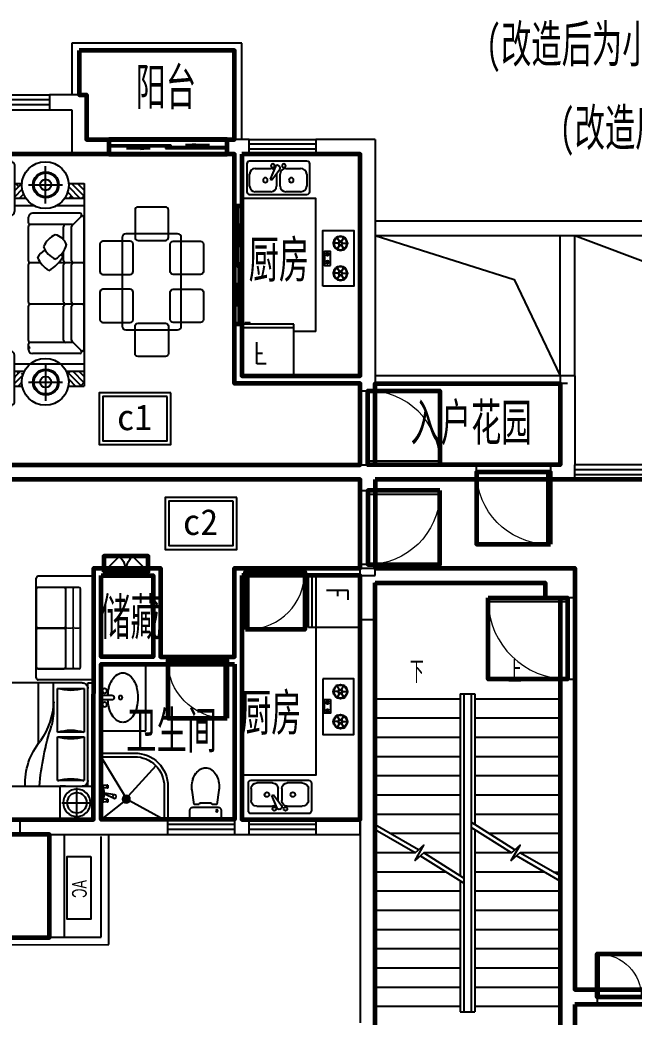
# Model space of a CAD drawing. Extents: x -458587 to -429487, y -640713 to -613098.
# Drawn here: x -452287 to -443987, y -626584 to -613098 of the extents above; entities that cross this region are included whole.
import ezdxf

# ---------------------------------------------------------------- set-up
doc = ezdxf.new("R2010")
doc.units = 0
doc.header["$LTSCALE"] = 1000
doc.header["$MEASUREMENT"] = 0
doc.layers.get('0').update_dxf_attribs({"linetype": 'CONTINUOUS'})
for name, color, linetype in [('COLU', 5, 'CONTINUOUS'), ('DIM_ELEV', 3, 'CONTINUOUS'), ('Elec(电器)', 5, 'CONTINUOUS'), ('FURNITURE', 55, 'CONTINUOUS'), ('LINE', 21, 'CONTINUOUS'), ('LVTRY', 8, 'CONTINUOUS'), ('Lvtry(厨卫)', 151, 'CONTINUOUS'), ('R_NAME', 255, 'CONTINUOUS'), ('Stair(楼梯)', 3, 'CONTINUOUS'), ('Text(文字)', 7, 'CONTINUOUS'), ('WALL', 2, 'CONTINUOUS'), ('WINDOW', 3, 'CONTINUOUS'), ('户型编号', 7, 'CONTINUOUS'), ('阳台栏杆SHUTTER', 165, 'CONTINUOUS')]:
    doc.layers.add(name, color=color, linetype=linetype)
for name, color, linetype, lineweight in [('GT_储藏间', 50, 'CONTINUOUS', 60), ('GT_卧室', 1, 'CONTINUOUS', 60), ('GT_卫生间', 5, 'CONTINUOUS', 60), ('GT_厨房', 4, 'CONTINUOUS', 60), ('GT_客厅', 2, 'CONTINUOUS', 60), ('GT_楼梯', 130, 'CONTINUOUS', 60), ('GT_花园', 74, 'CONTINUOUS', 60), ('GT_过道', 30, 'CONTINUOUS', 60), ('GT_门', 245, 'CONTINUOUS', 60), ('GT_阳台', 6, 'CONTINUOUS', 60)]:
    doc.layers.add(name, color=color, linetype=linetype, lineweight=lineweight)
doc.layers.get('DIM_ELEV').off()
doc.styles.add('_ZBHZ', font='zbtxt.shx', dxfattribs={"width": 0.8, "bigfont": 'ZBHZ.shx'})
doc.styles.add('HZ', font='', dxfattribs={"width": 0.8})
doc.styles.add('hzht', font='simhei.ttf', dxfattribs={"width": 0.8})
doc.styles.get("Standard").update_dxf_attribs({"font": 'GBENOR', "bigfont": 'GBCBIG'})
doc.styles.get('HZ').set_extended_font_data('FangSong_GB2312')

# ---------------------------------------------------------------- blocks, each defined once
blk = doc.blocks.new('$DorLib2D$00000001')
for p, q in [((0.45, 0.975), (0.5, 0.975)), ((0.45, 0), (0.45, 0.975)), ((0.5, 0), (0.5, 0.975)), ((0.5, 0), (0.45, 0))]:
    blk.add_line(p, q)
at = {"lineweight": 13}
blk.add_arc((0.475, 0), 0.975, 91.4693, 180, dxfattribs=at)
blk = doc.blocks.new('$DorLib2D$00000002')
for p, q in [((-0.5, 0), (-0.5, 0.4875)), ((-0.475, 0.4875), (-0.5, 0.4875)), ((-0.475, 0), (-0.475, 0.4875)), ((0.475, 0), (0.475, 0.4875)), ((0.475, 0.4875), (0.5, 0.4875)), ((0.5, 0), (0.5, 0.4875)), ((-0.5, 0), (-0.475, 0)), ((0.5, 0), (0.475, 0))]:
    blk.add_line(p, q)
at = {"lineweight": 13}
for centre, start, end in [((-0.4875, 0), 0, 88.53072), ((0.4875, 0), 91.46928, 180)]:
    blk.add_arc(centre, 0.4875, start, end, dxfattribs=at)
blk = doc.blocks.new('*U38')
for p, q in [((172, -204), (172, -124)), ((578, -204), (578, -124)), ((148, -218), (78, -178)), ((148, -246), (78, -286)), ((172, -260), (172, -340)), ((197, -218), (266, -178)), ((197, -246), (266, -286)), ((553, -218), (484, -178)), ((553, -246), (484, -286)), ((578, -260), (578, -340)), ((602, -218), (672, -178)), ((602, -246), (672, -286))]:
    blk.add_line(p, q)
for points in [[(0, -470), (750, -470), (750, -50), (0, -50)], [(279, -365), (465, -365), (465, -447), (279, -447)]]:
    blk.add_lwpolyline(points, close=True)
for centre, radius in [((172, -232), 95.8), ((172, -232), 88.3), ((172, -232), 28.3), ((172, -232), 20.8), ((578, -232), 95.8), ((578, -232), 88.3), ((578, -232), 28.3), ((578, -232), 20.8), ((321, -408), 18.8), ((321, -408), 13.8), ((429, -408), 18.8), ((429, -408), 13.8)]:
    blk.add_circle(centre, radius)
blk = doc.blocks.new('*U39')
for p, q in [((-300, 0), (-300, -700)), ((400, 0), (-300, 0)), ((400, 0), (400, -700)), ((30, -162), (-98, -162)), ((-98, -162), (-98, -457)), ((-21, -303), (-98, -303)), ((400, -650), (-300, -650)), ((400, -700), (-300, -700)), ((-258, -700), (-258, -720)), ((-187, -720), (-258, -720)), ((-187, -700), (-187, -720))]:
    blk.add_line(p, q)
blk = doc.blocks.new('*U40')
for p, q in [((172, -204), (172, -124)), ((578, -204), (578, -124)), ((148, -218), (78, -178)), ((148, -246), (78, -286)), ((172, -260), (172, -340)), ((197, -218), (266, -178)), ((197, -246), (266, -286)), ((553, -218), (484, -178)), ((553, -246), (484, -286)), ((578, -260), (578, -340)), ((602, -218), (672, -178)), ((602, -246), (672, -286))]:
    blk.add_line(p, q)
for points in [[(0, -470), (750, -470), (750, -50), (0, -50)], [(279, -365), (465, -365), (465, -447), (279, -447)]]:
    blk.add_lwpolyline(points, close=True)
for centre, radius in [((172, -232), 95.8), ((172, -232), 88.3), ((172, -232), 28.3), ((172, -232), 20.8), ((578, -232), 95.8), ((578, -232), 88.3), ((578, -232), 28.3), ((578, -232), 20.8), ((321, -408), 18.8), ((321, -408), 13.8), ((429, -408), 18.8), ((429, -408), 13.8)]:
    blk.add_circle(centre, radius)
blk = doc.blocks.new('空调室外机2')
at = {"ltscale": 0.5}
blk.add_lwpolyline([(0, 0), (850, 0), (850, 320), (0, 320)], close=True, dxfattribs=at)
at = {"ltscale": 0.5, "style": '_ZBHZ', "width": 0.65}
blk.add_text('AC', height=200, dxfattribs=at).set_placement((319, 55))
blk = doc.blocks.new('A$C6F7D5545')
at = {"layer": 'Lvtry(厨卫)', "linetype": 'ByBlock'}
for p, q in [((-323, -316), (-850, 0)), ((-475, 0), (-225, 0)), ((-475, 0), (-475, -20)), ((-415, 0), (-415, -25)), ((-357, 0), (-357, -42)), ((-242, -302), (0, 0)), ((-475, -20), (-415, -20)), ((-465, -80), (-460, -25)), ((-465, -70), (-425, -70)), ((-465, -80), (-425, -80)), ((-465, -90), (-465, -80)), ((-465, -90), (-425, -90)), ((-460, -25), (-430, -25)), ((-425, -80), (-430, -25)), ((-425, -90), (-425, -80)), ((-335, -185), (-357, -44)), ((-342, 0), (-342, -42)), ((-287, -173), (-342, -42)), ((-285, 0), (-285, -25)), ((-285, -20), (-225, -20)), ((-275, -80), (-270, -25)), ((-275, -70), (-235, -70)), ((-275, -90), (-275, -80)), ((-275, -80), (-235, -80)), ((-275, -90), (-235, -90)), ((-240, -25), (-270, -25)), ((-235, -80), (-240, -25)), ((-235, -90), (-235, -80)), ((-225, 0), (-225, -20)), ((-729, -737), (-319, -365)), ((-270, -288), (-327, -344)), ((-250, -295), (-319, -365)), ((-236, -310), (-305, -379)), ((-228, -330), (-284, -387)), ((-257, -383), (0, -850))]:
    blk.add_line(p, q, dxfattribs=at)
blk.add_lwpolyline([(0, 0), (-900, 0), (-900, -450, 0.414214), (-450, -900), (0, -900)], format="xyb", close=True, dxfattribs=at)
blk.add_lwpolyline([(-850, 0), (-850, -450, 0.414214), (-450, -850), (0, -850)], format="xyb", dxfattribs=at)
for centre, radius in [((-350, -42), 7.5), ((-311, -178), 25)]:
    blk.add_circle(centre, radius, dxfattribs=at)
blk.add_arc((-350, 108), 148, 243.9845, 295.963, dxfattribs=at)
blk.add_ellipse((-277, -337), major_axis=(35.4, 35.4), ratio=1, start_param=1.570796326794896, end_param=7.853981633974482, dxfattribs=at)
blk = doc.blocks.new('A$C183C2413')
for p, q in [((119, 26), (26, 26)), ((26, -26), (119, -26))]:
    blk.add_line(p, q)
for centre, major_axis, start_param, end_param in [((299, 91), (0, 207), 0.599587, 1.025986), ((242, 174), (0, 106), -0.000011, 0.599522), ((242, 174), (0, 106), -0.599508, 0.000026), ((185, 91), (0, 207), -1.025957, -0.599558), ((390, 36), (0, 313), 1.026003, 1.324911), ((95, 36), (0, 313), -1.324835, -1.025927), ((26, 0), (18, 18), 0.785398, 3.926991), ((37, 77), (0, 25.5), -7.45905022153e-05, 6.283110716677368), ((534, 0), (0, 461), 1.324886, 1.51553), ((119, 0), (18, 18), 3.926991, 7.068583), ((217, 0), (0, 21.2), -0.00011, 6.283075), ((-49, 0), (0, 461), -1.570792, -1.324836), ((37, -77), (0, 25.5), -7.45905022153e-05, 6.283110716677368), ((534, 0), (0, 461), 1.62611, 1.816754), ((390, -36), (0, 313), 1.816764, 2.115672), ((95, -36), (0, 313), 4.167518, 4.466426), ((-49, 0), (0, 461), 4.466408, 4.712364), ((299, -91), (0, 207), 2.115673, 2.542072), ((185, -91), (0, 207), 3.741184, 4.167583), ((242, -174), (0, 106), 2.542079, 3.141612), ((242, -174), (0, 106), 3.141588, 3.741121)]:
    blk.add_ellipse(centre, major_axis=major_axis, ratio=1, start_param=start_param, end_param=end_param)
blk = doc.blocks.new('A$C1A535976')
at = {"layer": 'Lvtry(厨卫)', "linetype": 'ByBlock'}
blk.add_lwpolyline([(0, 900), (0, 0), (600, 0), (600, 900)], close=True, dxfattribs=at)
at = {"layer": 'Lvtry(厨卫)', "linetype": 'ByBlock', "xscale": -1.199999999720603, "yscale": 1.199999999720603, "zscale": 1.199999999999999}
blk.add_blockref('A$C183C2413', (600, 450), dxfattribs=at)
blk = doc.blocks.new('座厕')
for p, q in [((128, 210), (0, 210)), ((0, 210), (0, -210)), ((168, -170), (168, 170)), ((400, 181), (202, 152)), ((202, 152), (202, 90)), ((202, 90), (220, 82)), ((220, 82), (220, -80)), ((220, -80), (202, -85)), ((202, -85), (202, -152)), ((0, -210), (128, -210)), ((202, -152), (398, -181))]:
    blk.add_line(p, q)
blk.add_circle((118, 154), 14.5)
for centre, radius, start, end in [((128, 170), 40, 360, 90), ((446, -168), 352, 90.2924, 97.7689), ((446, -168), 352, 73.6387, 90.2924), ((470, -85), 266, 54.4566, 73.6387), ((508, -33), 201, 30.1295, 54.4566), ((565, 1), 135, 0.2924, 30.1295), ((565, 1), 135, 330.4554, 0.2924), ((469, 85), 266, 286.9462, 306.1283), ((507, 33), 201, 306.1283, 330.4554), ((128, -170), 40, 270, 360), ((444, 168), 352, 262.5124, 270.2924), ((444, 168), 352, 270.2924, 286.9462)]:
    blk.add_arc(centre, radius, start, end)
blk = doc.blocks.new('65478678-')
at = {"layer": 'FURNITURE'}
for p, q in [((0, -90), (90, 0)), ((0, -6), (6, 0)), ((0, -209), (0, 0)), ((0, 0), (2740, 0)), ((166, 0), (198, -32)), ((198, -262), (198, 0)), ((297, -367), (297, 0)), ((1048, 0), (465, 0)), ((1608, 0), (1098, 0)), ((2241, 0), (1659, 0)), ((2442, -943), (2442, 0)), ((2541, -71), (2612, 0)), ((2541, -242), (2541, 0)), ((2688, 0), (2740, -51)), ((2740, -214), (2740, 0)), ((0, -174), (170, -4)), ((48, -210), (198, -60)), ((404, -61), (404, -701)), ((404, -61), (404, -65)), ((447, -43), (567, -162)), ((1073, -25), (1073, -344)), ((1634, -25), (1634, -730)), ((2259, -43), (2157, -145)), ((2302, -61), (2302, -701)), ((2541, -155), (2692, -4)), ((2541, -239), (2734, -46)), ((2649, -210), (2740, -120)), ((119, -223), (198, -144)), ((128, -214), (148, -234)), ((170, -172), (198, -201)), ((556, -162), (556, -730)), ((1048, -170), (584, -170)), ((1073, -195), (1073, -262)), ((1608, -170), (1098, -170)), ((1634, -182), (1634, -257)), ((2122, -170), (1659, -170)), ((2150, -162), (2150, -730)), ((2541, -185), (2582, -225)), ((2579, -214), (2558, -234)), ((2732, -212), (2740, -204)), ((19, -752), (19, -292)), ((556, -306), (556, -755)), ((763, -278), (581, -278)), ((1048, -278), (917, -278)), ((1608, -278), (1098, -278)), ((2125, -278), (1659, -278)), ((2687, -752), (2687, -292)), ((272, -522), (-234, -522)), ((2435, -522), (2940, -522)), ((1073, -591), (1073, -730)), ((198, -951), (198, -790)), ((297, -951), (297, -684)), ((531, -755), (458, -755)), ((1048, -755), (581, -755)), ((1608, -755), (1098, -755)), ((2125, -755), (1659, -755)), ((2248, -755), (2175, -755)), ((2541, -943), (2541, -809)), ((-258, -943), (382, -943)), ((0, -951), (0, -842)), ((0, -843), (2, -845)), ((0, -847), (2, -845)), ((0, -931), (44, -887)), ((2, -845), (5, -842)), ((2, -845), (100, -943)), ((72, -943), (86, -929)), ((78, -838), (184, -943)), ((144, -819), (198, -873)), ((2965, -943), (2324, -943)), ((2541, -828), (2554, -815)), ((2541, -862), (2622, -943)), ((2541, -912), (2566, -887)), ((2568, -851), (2590, -829)), ((2592, -829), (2706, -943)), ((2635, -943), (2621, -929)), ((2690, -843), (2740, -892)), ((2705, -845), (2702, -842)), ((2706, -843), (2705, -845)), ((2706, -847), (2705, -845)), ((2740, -943), (2740, -838)), ((-319, -1004), (-319, -1746)), ((-276, -986), (-174, -1088)), ((436, -997), (436, -1070)), ((2270, -997), (2270, -1070)), ((2982, -986), (2881, -1088)), ((3025, -1004), (3025, -1746)), ((-157, -1095), (411, -1095)), ((-149, -1123), (-149, -1626)), ((-42, -1120), (-42, -1629)), ((436, -1120), (436, -1629)), ((935, -1081), (1772, -1081)), ((1353, -1081), (935, -1499)), ((935, -1683), (935, -1081)), ((1146, -1081), (935, -1282)), ((1117, -1081), (935, -1255)), ((1772, -1170), (1237, -1683)), ((1772, -1198), (1265, -1683)), ((1772, -1081), (1772, -1683)), ((2270, -1120), (2270, -1629)), ((2863, -1095), (2296, -1095)), ((2748, -1120), (2748, -1629)), ((2856, -1123), (2856, -1626)), ((1772, -1466), (1557, -1683)), ((-276, -1763), (-157, -1644)), ((-157, -1654), (411, -1654)), ((-157, -1654), (411, -1654)), ((-13, -1654), (436, -1654)), ((436, -1679), (436, -1752)), ((1772, -1683), (935, -1683)), ((2720, -1654), (2270, -1654)), ((2270, -1679), (2270, -1752)), ((2863, -1654), (2296, -1654)), ((2863, -1654), (2296, -1654)), ((2982, -1763), (2863, -1644)), ((-258, -1806), (382, -1806)), ((0, -1862), (0, -1806)), ((0, -1852), (2, -1854)), ((0, -1856), (2, -1854)), ((0, -2300), (0, -1862)), ((2, -1854), (49, -1806)), ((2, -1854), (198, -2050)), ((44, -1812), (198, -1966)), ((122, -1806), (198, -1882)), ((198, -2104), (198, -1806)), ((297, -2005), (297, -1806)), ((2965, -1806), (2324, -1806)), ((2442, -2003), (2442, -1806)), ((2541, -2102), (2541, -1806)), ((2541, -1871), (2740, -2069)), ((2561, -1806), (2740, -1985)), ((2645, -1806), (2740, -1901)), ((2705, -1854), (2657, -1806)), ((2706, -1852), (2705, -1854)), ((2706, -1856), (2705, -1854)), ((2706, -1868), (2706, -1806)), ((2740, -2300), (2740, -1806)), ((0, -1940), (44, -1896)), ((0, -2024), (86, -1938)), ((0, -2108), (128, -1980)), ((0, -2192), (170, -2022)), ((2442, -2003), (297, -2003)), ((2440, -2274), (2692, -2022)), ((2541, -1921), (2566, -1896)), ((2541, -2005), (2608, -1938)), ((2541, -2089), (2650, -1980)), ((0, -2276), (198, -2078)), ((60, -2300), (254, -2106)), ((2541, -2102), (198, -2102)), ((212, -2148), (364, -2300)), ((250, -2102), (254, -2106)), ((254, -2106), (258, -2102)), ((254, -2106), (448, -2300)), ((296, -2148), (342, -2102)), ((338, -2190), (426, -2102)), ((380, -2232), (511, -2102)), ((422, -2274), (595, -2102)), ((481, -2300), (679, -2102)), ((565, -2300), (758, -2106)), ((716, -2148), (868, -2300)), ((754, -2102), (758, -2106)), ((758, -2106), (763, -2102)), ((758, -2106), (952, -2300)), ((800, -2148), (847, -2102)), ((842, -2190), (931, -2102)), ((885, -2232), (1015, -2102)), ((927, -2274), (1099, -2102)), ((985, -2300), (1183, -2102)), ((1069, -2300), (1263, -2106)), ((1221, -2148), (1373, -2300)), ((1258, -2102), (1263, -2106)), ((1263, -2106), (1267, -2102)), ((1263, -2106), (1457, -2300)), ((1305, -2148), (1351, -2102)), ((1347, -2190), (1435, -2102)), ((1389, -2232), (1520, -2102)), ((1431, -2274), (1604, -2102)), ((1490, -2300), (1688, -2102)), ((1574, -2300), (1767, -2106)), ((1725, -2148), (1877, -2300)), ((1763, -2102), (1767, -2106)), ((1767, -2106), (1772, -2102)), ((1767, -2106), (1961, -2300)), ((1809, -2148), (1856, -2102)), ((1851, -2190), (1940, -2102)), ((1893, -2232), (2024, -2102)), ((1936, -2274), (2108, -2102)), ((1994, -2300), (2192, -2102)), ((2078, -2300), (2272, -2106)), ((2230, -2148), (2382, -2300)), ((2267, -2102), (2272, -2106)), ((2272, -2106), (2276, -2102)), ((2272, -2106), (2466, -2300)), ((2314, -2148), (2360, -2102)), ((2356, -2190), (2444, -2102)), ((2398, -2232), (2528, -2102)), ((2498, -2300), (2734, -2064)), ((2583, -2300), (2740, -2143)), ((2734, -2148), (2740, -2153)), ((86, -2274), (111, -2300)), ((128, -2232), (195, -2300)), ((170, -2190), (280, -2300)), ((590, -2274), (616, -2300)), ((632, -2232), (700, -2300)), ((674, -2190), (784, -2300)), ((1095, -2274), (1120, -2300)), ((1137, -2232), (1204, -2300)), ((1179, -2190), (1288, -2300)), ((1599, -2274), (1625, -2300)), ((1641, -2232), (1709, -2300)), ((1683, -2190), (1793, -2300)), ((2104, -2274), (2129, -2300)), ((2146, -2232), (2213, -2300)), ((2188, -2190), (2297, -2300)), ((2608, -2274), (2634, -2300)), ((2650, -2232), (2718, -2300)), ((2692, -2190), (2740, -2237)), ((2740, -2300), (0, -2300))]:
    blk.add_line(p, q, dxfattribs=at)
for centre, radius in [((23, -526), 317), ((2684, -526), 317), ((19, -518), 176), ((19, -518), 161), ((2687, -518), 176), ((2687, -518), 161), ((19, -522), 74.9), ((2687, -522), 74.9)]:
    blk.add_circle(centre, radius, dxfattribs=at)
for centre, radius, start, end in [((465, -25), 25.2, 90, 225), ((1048, -25), 25.2, 0, 90), ((1098, -25), 25.2, 90, 180), ((1608, -25), 25.2, 0, 90), ((1659, -25), 25.2, 90, 180), ((2241, -25), 25.2, 315, 90), ((429, -61), 25.2, 45, 180), ((2277, -61), 25.2, 0, 135), ((531, -162), 25.2, 0, 45), ((581, -252), 25.2, 180, 270), ((584, -145), 25.2, 225, 270), ((584, -145), 25.2, 225, 270), ((893, -432), 202, 107.5996, 169.2984), ((756, -533), 302, 28.3291, 76.3199), ((1048, -145), 25.2, 270, 0), ((1048, -252), 25.2, 270, 0), ((1098, -145), 25.2, 180, 270), ((1098, -252), 25.2, 180, 270), ((1608, -145), 25.2, 270, 0), ((1608, -252), 25.2, 270, 0), ((1659, -145), 25.2, 180, 270), ((1659, -252), 25.2, 180, 270), ((2122, -145), 25.2, 270, 315), ((2125, -252), 25.2, 270, 0), ((2175, -162), 25.2, 135, 180), ((966, -271), 298, 204.3984, 248.8225), ((757, -280), 287, 290.7806, 337.6111), ((1032, -367), 89, 117.338, 141.7635), ((780, -680), 445, 26.9689, 61.7217), ((1166, -362), 315, 213.3991, 239.1855), ((796, -220), 462, 296.7413, 325.384), ((458, -701), 53.9, 180, 270), ((531, -730), 25.2, 270, 0), ((581, -730), 25.2, 180, 270), ((1048, -730), 25.2, 270, 0), ((1098, -730), 25.2, 180, 270), ((1608, -730), 25.2, 270, 0), ((1659, -730), 25.2, 180, 270), ((2125, -730), 25.2, 270, 0), ((2175, -730), 25.2, 180, 270), ((2196, -730), 25.2, 270, 0), ((2246, -730), 25.2, 180, 270), ((2248, -701), 53.9, 270, 0), ((-258, -968), 25.2, 90, 225), ((382, -997), 53.9, 0, 90), ((2324, -997), 53.9, 90, 180), ((2965, -968), 25.2, 315, 90), ((-294, -1004), 25.2, 45, 180), ((411, -1070), 25.2, 270, 0), ((2296, -1070), 25.2, 180, 270), ((3000, -1004), 25.2, 360, 135), ((-157, -1070), 25.2, 225, 270), ((-175, -1123), 25.2, 0, 45), ((-67, -1120), 25.2, 0, 90), ((411, -1120), 25.2, 0, 90), ((2296, -1120), 25.2, 90, 180), ((2773, -1120), 25.2, 90, 180), ((2881, -1123), 25.2, 135, 180), ((2863, -1070), 25.2, 270, 315), ((-294, -1746), 25.2, 180, 315), ((-157, -1679), 25.2, 90, 135), ((-175, -1626), 25.2, 315, 0), ((-175, -1626), 25.2, 315, 0), ((-67, -1629), 25.2, 270, 0), ((382, -1752), 53.9, 270, 0), ((411, -1629), 25.2, 270, 0), ((411, -1679), 25.2, 0, 90), ((2296, -1629), 25.2, 180, 270), ((2296, -1679), 25.2, 90, 180), ((2324, -1752), 53.9, 180, 270), ((2773, -1629), 25.2, 180, 270), ((2881, -1626), 25.2, 180, 225), ((2881, -1626), 25.2, 180, 225), ((2863, -1679), 25.2, 45, 90), ((3000, -1746), 25.2, 225, 360), ((-258, -1781), 25.2, 135, 270), ((2965, -1781), 25.2, 270, 45)]:
    blk.add_arc(centre, radius, start, end, dxfattribs=at)
blk = doc.blocks.new('A$C3E9055EF')
at = {"layer": 'FURNITURE'}
for points in [[(475, 1275), (475, 905, 0.414214), (515, 865), (885, 865, 0.414214), (925, 905), (925, 1275, 0.414214), (885, 1315), (515, 1315, 0.414214)], [(1100, -296), (1100, 904, 0.414214), (1050, 954), (350, 954, 0.414214), (300, 904), (300, -296, 0.414214), (350, -346), (1050, -346, 0.414214)], [(450, 444), (450, 814, 0.414214), (410, 854), (40, 854, 0.414214), (0, 814), (0, 444, 0.414214), (40, 404), (410, 404, 0.414214)], [(950, 444), (950, 814, -0.414214), (990, 854), (1360, 854, -0.414214), (1400, 814), (1400, 444, -0.414214), (1360, 404), (990, 404, -0.414214)], [(450, -206), (450, 164, 0.414214), (410, 204), (40, 204, 0.414214), (0, 164), (0, -206, 0.414214), (40, -246), (410, -246, 0.414214)], [(950, -206), (950, 164, -0.414214), (990, 204), (1360, 204, -0.414214), (1400, 164), (1400, -206, -0.414214), (1360, -246), (990, -246, -0.414214)], [(475, -666), (475, -296, -0.414214), (515, -256), (885, -256, -0.414214), (925, -296), (925, -666, -0.414214), (885, -706), (515, -706, -0.414214)]]:
    blk.add_lwpolyline(points, format="xyb", close=True, dxfattribs=at)
blk = doc.blocks.new('*U41')
at = {"linetype": 'Continuous'}
for p, q in [((0, -62), (0, -438)), ((812, -25), (37, -25)), ((112, -125), (325, -125)), ((387, -97), (314, -267)), ((336, -279), (447, -132)), ((422, -84), (440, -94)), ((525, -125), (724, -125)), ((850, -438), (850, -62)), ((37, -363), (37, -200)), ((314, -267), (336, -279)), ((400, -201), (400, -363)), ((450, -363), (450, -200)), ((812, -200), (812, -363)), ((37, -475), (812, -475)), ((325, -438), (112, -438)), ((724, -438), (525, -438))]:
    blk.add_line(p, q, dxfattribs=at)
for centre, radius, start, end in [((37, -62), 37.4, 90, 180), ((112, -200), 74.9, 90, 180), ((350, -87), 25, 1.8055, 0), ((325, -200), 74.9, 56.607, 90), ((410, -106), 25, 60, 159.4623), ((427, -116), 25, 320.5377, 60), ((525, -200), 74.9, 90, 180), ((500, -87), 25, 180, 178.1945), ((726, -212), 86.9, 7.9611, 91.1722), ((812, -62), 37.4, 0, 90), ((250, -281), 31.2, 0.8058, 0), ((600, -281), 31.2, 180, 179.1942), ((112, -363), 74.9, 180, 270), ((325, -363), 74.9, 270, 0), ((525, -363), 74.9, 180, 270), ((726, -351), 86.9, 268.8278, 352.0389), ((37, -438), 37.4, 180, 270), ((812, -438), 37.4, 270, 0)]:
    blk.add_arc(centre, radius, start, end, dxfattribs=at)
blk = doc.blocks.new('jhhjk')
at = {"layer": 'FURNITURE'}
for p, q in [((368579, 19057), (368506, 19057)), ((368506, 18607), (368506, 19057)), ((368506, 19057), (368956, 19057)), ((368731, 18627), (368731, 19037)), ((368956, 19057), (368956, 18607)), ((368526, 18832), (368936, 18832)), ((368956, 18607), (368506, 18607))]:
    blk.add_line(p, q, dxfattribs=at)
for radius, start in [(185, 0.2522), (135, 0.3469)]:
    blk.add_arc((368731, 18832), radius, start, 0, dxfattribs=at)
blk = doc.blocks.new('*U42')
at = {"linetype": 'Continuous'}
for p, q in [((0, -62), (0, -438)), ((812, -25), (37, -25)), ((112, -125), (325, -125)), ((387, -97), (314, -267)), ((336, -279), (447, -132)), ((422, -84), (440, -94)), ((525, -125), (724, -125)), ((850, -438), (850, -62)), ((37, -363), (37, -200)), ((314, -267), (336, -279)), ((400, -201), (400, -363)), ((450, -363), (450, -200)), ((812, -200), (812, -363)), ((37, -475), (812, -475)), ((325, -438), (112, -438)), ((724, -438), (525, -438))]:
    blk.add_line(p, q, dxfattribs=at)
for centre, radius, start, end in [((37, -62), 37.4, 90, 180), ((112, -200), 74.9, 90, 180), ((350, -87), 25, 1.8055, 0), ((325, -200), 74.9, 56.607, 90), ((410, -106), 25, 60, 159.4623), ((427, -116), 25, 320.5377, 60), ((525, -200), 74.9, 90, 180), ((500, -87), 25, 180, 178.1945), ((726, -212), 86.9, 7.9611, 91.1722), ((812, -62), 37.4, 0, 90), ((250, -281), 31.2, 0.8058, 0), ((600, -281), 31.2, 180, 179.1942), ((112, -363), 74.9, 180, 270), ((325, -363), 74.9, 270, 0), ((525, -363), 74.9, 180, 270), ((726, -351), 86.9, 268.8278, 352.0389), ((37, -438), 37.4, 180, 270), ((812, -438), 37.4, 270, 0)]:
    blk.add_arc(centre, radius, start, end, dxfattribs=at)
blk = doc.blocks.new('*U43')
for p, q in [((-300, 0), (-300, -700)), ((400, 0), (-300, 0)), ((400, 0), (400, -700)), ((30, -162), (-98, -162)), ((-98, -162), (-98, -457)), ((-21, -303), (-98, -303)), ((400, -650), (-300, -650)), ((400, -700), (-300, -700)), ((-258, -700), (-258, -720)), ((-187, -720), (-258, -720)), ((-187, -700), (-187, -720))]:
    blk.add_line(p, q)
blk = doc.blocks.new('$TCHSYS$WIN2D')
for p, q in [((-0.5, 0.5), (0.5, 0.5)), ((0.5, 0.1667), (-0.5, 0.1667)), ((0.5, -0.1667), (-0.5, -0.1667)), ((-0.5, -0.5), (0.5, -0.5))]:
    blk.add_line(p, q)
blk = doc.blocks.new('$DorLib2D$00000131')
at = {"color": 0, "linetype": 'Continuous'}
for p, q in [((0.15, 0.125), (0.2319, 0.1973)), ((0.2319, 0.1973), (0.2319, 0.125)), ((-0.5, 0.125), (-0.5, 0)), ((0.0192, 0.125), (-0.5, 0.125)), ((0.0192, 0), (0.0192, 0.125)), ((0.35, 0.125), (0.15, 0.125)), ((-0.5, 0), (0.0192, 0)), ((-0.024, 0), (0.5, 0)), ((-0.024, -0.125), (-0.024, 0)), ((0.5, 0), (0.5, -0.125)), ((-0.35, -0.125), (-0.15, -0.125)), ((-0.2319, -0.1973), (-0.2319, -0.125)), ((-0.15, -0.125), (-0.2319, -0.1973)), ((0.5, -0.125), (-0.024, -0.125))]:
    blk.add_line(p, q, dxfattribs=at)
blk = doc.blocks.new('$plan$00000312')
at = {"color": 0, "linetype": 'ByBlock'}
for p, q in [((-1923, 1400), (-154, 1400)), ((-77, 1400), (-77, 0)), ((-77, 1400), (0, 1400)), ((0, 1400), (0, 0)), ((-2000, 77), (-2000, 1323)), ((-487, 1323), (-487, 733)), ((-128, 1323), (-487, 1323)), ((-128, 733), (-128, 1323)), ((-744, 810), (-744, 0)), ((-487, 733), (-128, 733)), ((-487, 667), (-487, 77)), ((-128, 667), (-487, 667)), ((-128, 77), (-128, 667)), ((-539, 314), (-539, 0)), ((-154, 0), (-1923, 0)), ((-487, 77), (-128, 77)), ((-77, 0), (0, 0))]:
    blk.add_line(p, q, dxfattribs=at)
for centre, radius, start, end in [((-1923, 1323), 76.9, 90, 180), ((-19, 1362), 906, 177.5673, 219.5461), ((3222, 1764), 3971, 185.2585, 197.3483), ((-154, 1323), 76.9, 0, 90), ((-308, 1939), 641, 253.7398, 286.2602), ((-1530, 214), 992, 2.4493, 35.0961), ((-308, 118), 641, 73.7398, 106.2602), ((-1770, 314), 1231, 359.9814, 12.4667), ((-308, 1282), 641, 253.7398, 286.2602), ((-1923, 77), 76.9, 180, 270), ((-308, -539), 641, 73.7398, 106.2602), ((-154, 77), 76.9, 270, 0)]:
    blk.add_arc(centre, radius, start, end, dxfattribs=at)
blk = doc.blocks.new('$plan$00000256')
for p, q in [((675, 0), (-675, 0)), ((-700, -25), (-700, -755)), ((700, -25), (700, -755)), ((-550, -205), (-550, -780)), ((525, -180), (-525, -180)), ((550, -205), (550, -780)), ((675, -780), (-675, -780))]:
    blk.add_line(p, q)
at = {"lineweight": 13}
for points in [[(-25, -180), (-525, -180, 0.414214), (-550, -205), (-550, -255, 0.414214), (-525, -280), (-25, -280, 0.414214), (0, -255), (0, -205, 0.414214)], [(525, -180), (25, -180, 0.414214), (0, -205), (0, -255, 0.414214), (25, -280), (525, -280, 0.414214), (550, -255), (550, -205, 0.414214)], [(-25, -280), (-525, -280, 0.414214), (-550, -305), (-550, -355, 0.414214), (-525, -380), (-25, -380, 0.414214), (0, -355), (0, -305, 0.414214)], [(525, -280), (25, -280, 0.414214), (0, -305), (0, -355, 0.414214), (25, -380), (525, -380, 0.414214), (550, -355), (550, -305, 0.414214)]]:
    blk.add_lwpolyline(points, format="xyb", close=True, dxfattribs=at)
for points in [[(-25, -380), (-525, -380, 0.414214), (-550, -405), (-550, -755, 0.414214), (-525, -780), (-25, -780, 0.414214), (0, -755), (0, -405, 0.414214)], [(525, -380), (25, -380, 0.414214), (0, -405), (0, -755, 0.414214), (25, -780), (525, -780, 0.414214), (550, -755), (550, -405, 0.414214)]]:
    blk.add_lwpolyline(points, format="xyb", close=True)
for centre, start, end in [((-675, -25), 90, 180), ((675, -25), 360, 90), ((-525, -205), 90, 180), ((525, -205), 360, 90), ((-675, -755), 180, 270), ((675, -755), 270, 360)]:
    blk.add_arc(centre, 25, start, end)
at = {"width": 0.8, "flags": 9}
for tag in ['XSIZE', 'YSIZE']:
    blk.add_attdef(tag, (0, -779), '', height=0.5, rotation=180, dxfattribs=at)
blk = doc.blocks.new('$DorLib2D$00000116')
at = {"color": 0}
for p, q in [((-0.5, 0), (-0.146, 0.354)), ((0.5, 0), (0.146, 0.354))]:
    blk.add_line(p, q, dxfattribs=at)
for centre, start, end in [((-0.5, 0), 0, 45), ((0.5, 0), 135, 180)]:
    blk.add_arc(centre, 0.5, start, end, dxfattribs=at)

msp = doc.modelspace()

# ---------------------------------------------------------------- linework, layer by layer
at = {"layer": 'COLU', "color": 5}
msp.add_lwpolyline([(-444787, -620913), (-445187, -620913), (-445187, -620713), (-447487, -620713), (-447487, -621213), (-447687, -621213), (-447687, -620513), (-444787, -620513), (-444787, -620913)], dxfattribs=at)
at = {"layer": 'FURNITURE'}
msp.add_line((-451287, -623913), (-451887, -623913), dxfattribs=at)
at = {"layer": 'GT_储藏间'}
msp.add_lwpolyline([(-451187, -620613), (-450487, -620613), (-450487, -621713), (-451187, -621713), (-451187, -620613)], dxfattribs=at)
at = {"layer": 'GT_卧室'}
msp.add_lwpolyline([(-454987, -619313), (-454987, -623913), (-451292, -623913), (-451290, -620513), (-450387, -620513), (-450387, -621713), (-449387, -621713), (-449387, -620513), (-447687, -620513), (-447687, -619313), (-454987, -619313)], dxfattribs=at)
at = {"layer": 'GT_卫生间'}
msp.add_lwpolyline([(-449387, -621813), (-449387, -623913), (-451187, -623913), (-451187, -621813), (-449387, -621813)], dxfattribs=at)
at = {"layer": 'GT_厨房'}
for points in [[(-449287, -614913), (-449287, -617913), (-447687, -617913), (-447687, -614913), (-449287, -614913)], [(-449287, -620613), (-449287, -623913), (-447687, -623913), (-447687, -620613), (-449287, -620613)]]:
    msp.add_lwpolyline(points, dxfattribs=at)
at = {"layer": 'GT_客厅'}
msp.add_lwpolyline([(-455087, -614913), (-455087, -618113), (-456187, -618113), (-456187, -619113), (-447687, -619113), (-447687, -618013), (-449387, -618013), (-449387, -614913), (-455087, -614913)], dxfattribs=at)
at = {"layer": 'GT_楼梯'}
msp.add_lwpolyline([(-447487, -620713), (-445187, -620713), (-445187, -620913), (-444987, -620913), (-444987, -627813), (-445187, -627813), (-445187, -628013), (-447487, -628013), (-447487, -620713)], dxfattribs=at)
at = {"layer": 'GT_花园'}
msp.add_lwpolyline([(-447487, -618113), (-447487, -618013), (-445031, -618013), (-444987, -618013), (-444987, -619113), (-447487, -619113), (-447487, -618113)], dxfattribs=at)
at = {"layer": 'GT_过道'}
for points in [[(-447487, -619313), (-447487, -620513), (-444787, -620513), (-444787, -626213), (-442987, -626213), (-442987, -620513), (-440587, -620513), (-440587, -619313), (-447487, -619313)], [(-444787, -626413), (-444787, -628013), (-442987, -628013), (-442987, -627463), (-440587, -627463), (-440587, -626413), (-444787, -626413)]]:
    msp.add_lwpolyline(points, dxfattribs=at)
at = {"layer": 'GT_门'}
for points in [[(-451087, -614713), (-451087, -614913), (-449487, -614913), (-449487, -614713), (-451087, -614713)], [(-449387, -615613), (-449287, -615613), (-449287, -617213), (-449387, -617213), (-449387, -615613)], [(-446612, -619113), (-447587, -619113), (-447587, -618113), (-446612, -618113), (-446612, -619113)], [(-445115, -620188), (-445115, -619213), (-446115, -619213), (-446115, -620188), (-445115, -620188)], [(-446612, -619463), (-447587, -619463), (-447587, -620463), (-446612, -620463), (-446612, -619463)], [(-451154, -620563), (-450554, -620563), (-450554, -620351), (-451154, -620351), (-451154, -620563)], [(-449237, -621343), (-449237, -620563), (-448437, -620563), (-448437, -621343), (-449237, -621343)], [(-445959, -620913), (-444887, -620913), (-444887, -622013), (-445959, -622013), (-445959, -620913)], [(-449487, -622543), (-449487, -621763), (-450287, -621763), (-450287, -622543), (-449487, -622543)], [(-443287, -625728), (-443287, -626313), (-444487, -626313), (-444487, -625728), (-443287, -625728)]]:
    msp.add_lwpolyline(points, dxfattribs=at)
at = {"layer": 'GT_阳台'}
for points in [[(-451487, -613513), (-451487, -614113), (-451387, -614113), (-451387, -614713), (-449387, -614713), (-449387, -613513), (-451487, -613513)], [(-454987, -624113), (-454985, -625508), (-451887, -625508), (-451887, -624113), (-454987, -624113)]]:
    msp.add_lwpolyline(points, dxfattribs=at)
at = {"layer": 'LINE'}
for p, q in [((-447487, -615813), (-440587, -615813)), ((-447487, -616013), (-440587, -616013)), ((-444987, -617913), (-444987, -616013)), ((-444787, -617913), (-444787, -616013)), ((-451887, -624113), (-451887, -625513)), ((-451687, -624113), (-451687, -625513))]:
    msp.add_line(p, q, dxfattribs=at)
for points in [[(-447487, -616013), (-445606, -616607), (-444987, -617913)], [(-444787, -616013), (-443649, -616440), (-443356, -619113)]]:
    msp.add_lwpolyline(points, dxfattribs=at)
at = {"layer": 'LVTRY'}
msp.add_line((-448287, -617313), (-448587, -617313), dxfattribs=at)
for points in [[(-448287, -617313), (-448287, -615513), (-449287, -615513)], [(-448287, -620613), (-448287, -623313), (-449287, -623313)]]:
    msp.add_lwpolyline(points, dxfattribs=at)
at = {"layer": 'Stair(楼梯)'}
for p, q in [((-446337, -622213), (-446337, -624674)), ((-446337, -622213), (-446287, -622213)), ((-446187, -622213), (-446137, -622213)), ((-446137, -622213), (-446137, -623982)), ((-446337, -622283), (-447487, -622283)), ((-444987, -622283), (-446137, -622283)), ((-446337, -622543), (-447487, -622543)), ((-444987, -622543), (-446137, -622543)), ((-446337, -622803), (-447487, -622803)), ((-444987, -622803), (-446137, -622803)), ((-446337, -623063), (-447487, -623063)), ((-444987, -623063), (-446137, -623063)), ((-446337, -623323), (-447487, -623323)), ((-444987, -623323), (-446137, -623323)), ((-446337, -623583), (-447487, -623583)), ((-444987, -623583), (-446137, -623583)), ((-446337, -623843), (-447487, -623843)), ((-445598, -624322), (-446187, -623950)), ((-444987, -623843), (-446137, -623843)), ((-446898, -624322), (-447487, -623982)), ((-446337, -624103), (-447277, -624103)), ((-446137, -624051), (-446137, -626513)), ((-444987, -624103), (-445945, -624103)), ((-446947, -624363), (-447487, -624363)), ((-446337, -624363), (-446827, -624363)), ((-445647, -624363), (-446137, -624363)), ((-444987, -624363), (-445527, -624363)), ((-446287, -624775), (-446876, -624404)), ((-444987, -624744), (-445576, -624404)), ((-446529, -624623), (-447487, -624623)), ((-445197, -624623), (-446137, -624623)), ((-445077, -624623), (-444987, -624623)), ((-446337, -624744), (-446337, -626513)), ((-446337, -624883), (-447487, -624883)), ((-444987, -624883), (-446137, -624883)), ((-446337, -625143), (-447487, -625143)), ((-444987, -625143), (-446137, -625143)), ((-446337, -625403), (-447487, -625403)), ((-444987, -625403), (-446137, -625403)), ((-446337, -625663), (-447487, -625663)), ((-444987, -625663), (-446137, -625663)), ((-446337, -625923), (-447487, -625923)), ((-444987, -625923), (-446137, -625923)), ((-446337, -626183), (-447487, -626183)), ((-444987, -626183), (-446137, -626183)), ((-446337, -626443), (-447487, -626443)), ((-446337, -626513), (-446287, -626513)), ((-446187, -626513), (-446137, -626513)), ((-444987, -626443), (-446137, -626443))]:
    msp.add_line(p, q, dxfattribs=at)
for points in [[(-446912, -622283, 0, 0, 0), (-446912, -623803, 80, 0, 0), (-446912, -624103, 0, 0, 0)], [(-445562, -622283, 0, 0, 0), (-445562, -623803, 80, 0, 0), (-445562, -624103, 0, 0, 0)], [(-446912, -626443, 0, 0, 0), (-446912, -624923, 80, 0, 0), (-446912, -624623, 0, 0, 0)], [(-445562, -626443, 0, 0, 0), (-445562, -624923, 80, 0, 0), (-445562, -624623, 0, 0, 0)]]:
    msp.add_lwpolyline(points, format="xyseb", dxfattribs=at)
for points in [[(-446287, -624706), (-446829, -624362), (-446947, -624466), (-446827, -624259), (-446945, -624364), (-447487, -624051)], [(-444987, -624674), (-445529, -624362), (-445647, -624466), (-445527, -624259), (-445645, -624364), (-446187, -624019)]]:
    msp.add_lwpolyline(points, dxfattribs=at)
at = {"layer": 'WALL'}
for p, q in [((-451387, -614113), (-451887, -614113)), ((-451887, -614113), (-451887, -614313)), ((-451387, -614113), (-451387, -614713)), ((-451887, -614313), (-451587, -614313)), ((-451587, -614313), (-451587, -614913)), ((-451087, -614713), (-451387, -614713)), ((-451087, -614913), (-451087, -614713)), ((-449387, -614713), (-449487, -614713)), ((-449487, -614713), (-449487, -614913)), ((-449187, -614713), (-449387, -614713)), ((-449187, -614913), (-449187, -614713)), ((-447487, -614713), (-448287, -614713)), ((-448287, -614713), (-448287, -614913)), ((-447487, -614713), (-447487, -618013)), ((-451587, -614913), (-451087, -614913)), ((-449487, -614913), (-449387, -614913)), ((-449387, -614913), (-449387, -615613)), ((-449287, -615613), (-449287, -614913)), ((-449287, -614913), (-449187, -614913)), ((-448287, -614913), (-447687, -614913)), ((-447687, -614913), (-447687, -617913)), ((-449387, -615613), (-449287, -615613)), ((-449287, -617213), (-449387, -617213)), ((-449387, -617213), (-449387, -618013)), ((-449287, -617913), (-449287, -617213)), ((-447687, -618013), (-449387, -618013)), ((-447687, -617913), (-449287, -617913)), ((-447687, -618013), (-447687, -618113)), ((-447487, -618113), (-447487, -618013)), ((-444987, -617913), (-444987, -619113)), ((-444787, -617913), (-444987, -617913)), ((-444787, -617913), (-444787, -619113)), ((-447687, -618113), (-447487, -618113)), ((-447687, -619113), (-455087, -619113)), ((-447687, -619113), (-447487, -619113)), ((-446115, -619113), (-447487, -619113)), ((-446115, -619313), (-446115, -619113)), ((-444987, -619113), (-445115, -619113)), ((-445115, -619113), (-445115, -619313)), ((-444787, -619313), (-444787, -619113)), ((-447687, -619313), (-454987, -619313)), ((-447687, -619313), (-447687, -619463)), ((-447487, -619463), (-447487, -619313)), ((-447487, -619313), (-446115, -619313)), ((-445115, -619313), (-444887, -619313)), ((-444887, -619313), (-444787, -619313)), ((-447687, -619463), (-447487, -619463)), ((-447487, -620463), (-447687, -620463)), ((-447687, -620463), (-447687, -620513)), ((-447487, -620613), (-447487, -620463)), ((-451154, -620513), (-451287, -620513)), ((-451287, -620513), (-451287, -621813)), ((-451154, -620613), (-451154, -620513)), ((-450387, -620513), (-450554, -620513)), ((-450554, -620513), (-450554, -620613)), ((-450387, -620513), (-450387, -621713)), ((-449387, -620513), (-449387, -621713)), ((-449237, -620513), (-449387, -620513)), ((-449237, -620613), (-449237, -620513)), ((-447687, -620513), (-448437, -620513)), ((-448437, -620513), (-448437, -620613)), ((-451187, -620613), (-451154, -620613)), ((-451187, -620613), (-451187, -621713)), ((-450554, -620613), (-450487, -620613)), ((-450487, -620613), (-450487, -621713)), ((-449287, -620613), (-449287, -621813)), ((-449287, -620613), (-449237, -620613)), ((-448437, -620613), (-447487, -620613)), ((-447687, -620713), (-447687, -623713)), ((-447487, -620713), (-447487, -623713)), ((-451287, -621813), (-451287, -623913)), ((-451187, -621713), (-450487, -621713)), ((-451187, -621813), (-450387, -621813)), ((-451187, -621813), (-451187, -623913)), ((-450287, -621713), (-450387, -621713)), ((-450387, -621813), (-450287, -621813)), ((-450287, -621813), (-450287, -621713)), ((-449387, -621713), (-449487, -621713)), ((-449487, -621713), (-449487, -621813)), ((-449487, -621813), (-449387, -621813)), ((-449387, -621813), (-449387, -623913)), ((-449287, -621813), (-449287, -623913)), ((-444987, -622013), (-444987, -626713)), ((-444987, -622013), (-444787, -622013)), ((-444787, -622013), (-444787, -626213)), ((-446287, -622213), (-446287, -626513)), ((-446287, -622213), (-446187, -622213)), ((-446187, -622213), (-446187, -626513)), ((-447687, -623713), (-447687, -626663)), ((-447487, -626663), (-447487, -623713)), ((-451287, -623913), (-452287, -623913)), ((-452287, -623913), (-452287, -624113)), ((-450287, -623913), (-451187, -623913)), ((-450287, -624113), (-450287, -623913)), ((-449387, -623913), (-449387, -624113)), ((-449187, -623913), (-449287, -623913)), ((-449187, -624113), (-449187, -623913)), ((-447687, -623913), (-448287, -623913)), ((-448287, -623913), (-448287, -624113)), ((-447687, -624113), (-447687, -623913)), ((-452287, -624113), (-451187, -624113)), ((-451187, -624113), (-450287, -624113)), ((-449387, -624113), (-449187, -624113)), ((-448287, -624113), (-447687, -624113)), ((-444787, -626213), (-444487, -626213)), ((-444487, -626213), (-444487, -626413)), ((-446287, -626513), (-446187, -626513)), ((-444787, -626413), (-444787, -626713)), ((-444787, -626413), (-444487, -626413))]:
    msp.add_line(p, q, dxfattribs=at)
at = {"layer": 'WINDOW'}
for p, q in [((-449487, -614713), (-451087, -614713)), ((-451587, -614913), (-453987, -614913)), ((-449287, -615613), (-449287, -617213)), ((-447487, -618113), (-447487, -619113)), ((-445115, -619313), (-446115, -619313)), ((-447487, -619463), (-447487, -620463)), ((-449237, -620613), (-448437, -620613)), ((-444987, -622013), (-444987, -620913)), ((-450287, -621813), (-449487, -621813))]:
    msp.add_line(p, q, dxfattribs=at)
at = {"layer": '户型编号', "linetype": 'ByBlock'}
for points in [[(-450246, -618141), (-451217, -618141), (-451217, -618841), (-450246, -618841)], [(-450296, -618191), (-451167, -618191), (-451167, -618791), (-450296, -618791)], [(-449354, -619558), (-450325, -619558), (-450325, -620258), (-449354, -620258)], [(-449404, -619608), (-450275, -619608), (-450275, -620208), (-449404, -620208)]]:
    msp.add_lwpolyline(points, close=True, dxfattribs=at)
at = {"layer": '阳台栏杆SHUTTER'}
for p, q in [((-449287, -613413), (-451587, -613413)), ((-451587, -613413), (-451587, -614113)), ((-449287, -614713), (-449287, -613413)), ((-449387, -613513), (-451487, -613513)), ((-451487, -613513), (-451487, -614139)), ((-449387, -614686), (-449387, -613513)), ((-451187, -625503), (-451187, -624140)), ((-451087, -625603), (-451087, -624113)), ((-454987, -625508), (-451187, -625503)), ((-455187, -625608), (-451087, -625603))]:
    msp.add_line(p, q, dxfattribs=at)
for points in [[(-444787, -617913), (-447487, -617913)], [(-444887, -618013), (-447487, -618013)]]:
    msp.add_lwpolyline(points, dxfattribs=at)

# ---------------------------------------------------------------- block references
at = {"layer": 'DIM_ELEV'}
msp.add_blockref('A$C3E9055EF', (-451206, -616944), dxfattribs=at)
at = {"layer": 'Elec(电器)', "xscale": -1, "rotation": 90}
msp.add_blockref('空调室外机2', (-451328, -624411), dxfattribs=at)
at = {"layer": 'FURNITURE', "extrusion": (0, 0, -1), "xscale": -1, "zscale": -1, "rotation": 90}
msp.add_blockref('65478678-', (451418, -615309), dxfattribs=at)
at = {"layer": 'FURNITURE', "rotation": 269.9999999999999}
msp.add_blockref('$plan$00000256', (-451287, -621323), dxfattribs=at)
at = {"layer": 'FURNITURE', "yscale": -1}
msp.add_blockref('$plan$00000312', (-451292, -622063), dxfattribs=at)
at = {"layer": 'LVTRY'}
msp.add_blockref('*U41', (-449220, -614983), dxfattribs=at)
at = {"layer": 'LVTRY', "extrusion": (0, 0, -1), "zscale": -1}
for name, p, rotation in [('*U38', (447724, -616697), 90), ('*U39', (448987, -617913), 180)]:
    msp.add_blockref(name, p, dxfattribs=dict(at, rotation=rotation))
at = {"layer": 'LVTRY', "extrusion": (0, 0, -1), "xscale": -1, "zscale": -1, "rotation": 90}
for name, p in [('*U43', (447687, -620913)), ('*U40', (447724, -622010))]:
    msp.add_blockref(name, p, dxfattribs=at)
at = {"layer": 'LVTRY', "color": 85, "extrusion": (0, 0, -1), "zscale": -1, "rotation": 90}
msp.add_blockref('座厕', (449779, -623913), dxfattribs=at)
msp.add_blockref('座厕', (449779, -623913), dxfattribs=at)
msp.add_blockref('座厕', (449779, -623913), dxfattribs=at)
msp.add_blockref('座厕', (449779, -623913), dxfattribs=at)
msp.add_blockref('座厕', (449779, -623913), dxfattribs=at)
msp.add_blockref('座厕', (449779, -623913), dxfattribs=at)
at = {"layer": 'LVTRY', "xscale": -1, "rotation": 180}
msp.add_blockref('*U42', (-449198, -623856), dxfattribs=at)
at = {"layer": 'Lvtry(厨卫)', "rotation": 180}
msp.add_blockref('A$C1A535976', (-450587, -621813), dxfattribs=at)
msp.add_blockref('A$C1A535976', (-450587, -621813), dxfattribs=at)
msp.add_blockref('A$C1A535976', (-450587, -621813), dxfattribs=at)
at = {"layer": 'Lvtry(厨卫)', "linetype": 'ByBlock', "xscale": -1, "rotation": 90}
msp.add_blockref('A$C6F7D5545', (-451187, -623913), dxfattribs=at)
msp.add_blockref('A$C6F7D5545', (-451187, -623913), dxfattribs=at)
msp.add_blockref('A$C6F7D5545', (-451187, -623913), dxfattribs=at)
at = {"layer": 'WINDOW'}
for name, p, xscale, yscale, zscale, rotation in [('$TCHSYS$WIN2D', (-452937, -614213), -2100, 200, -2100, 180), ('$DorLib2D$00000131', (-450287, -614813), 1600, 200, 1600, 180), ('$TCHSYS$WIN2D', (-448737, -614813), -900, -200, -900, 179.9999999999962), ('$DorLib2D$00000131', (-449337, -616413), 1600, -100, 1600, 269.9999999997113), ('$DorLib2D$00000001', (-447587, -618613), 1000, 1000, 1000, 269.9999999998889), ('$TCHSYS$WIN2D', (-444037, -619213), 1500, -200, 1500, 180), ('$DorLib2D$00000001', (-445615, -619213), -1000, 1000, -1000, 180), ('$DorLib2D$00000001', (-447587, -619963), -1000, 1000, -1000, 269.999999999888), ('$DorLib2D$00000116', (-450854, -620563), -600, 600, -600, 359.9693133551696), ('$DorLib2D$00000001', (-448837, -620563), -800, -800, -800, 7.4112e-12), ('$DorLib2D$00000001', (-444887, -621463), 1100, 1100, -1100, 90), ('$DorLib2D$00000001', (-449887, -621763), 800, -800, 800, 6.6701e-12), ('$TCHSYS$WIN2D', (-449837, -624013), -900, 200, -900, 180), ('$TCHSYS$WIN2D', (-448737, -624013), -900, -200, -900, 180.0000000000038)]:
    msp.add_blockref(name, p, dxfattribs=dict(at, xscale=xscale, yscale=yscale, zscale=zscale, rotation=rotation))
msp.add_blockref('jhhjk', (-820248, -642519), dxfattribs=at)
at = {"layer": 'WINDOW', "xscale": -1199.999999999068, "yscale": 1199.999999999534, "zscale": 1199.999999999534}
msp.add_blockref('$DorLib2D$00000002', (-443887, -626313), dxfattribs=at)

# ---------------------------------------------------------------- texts
at = {"layer": 'R_NAME', "style": 'HZ', "width": 0.6}
for s, p in [('(改造后为小书房)', (-445988, -613672)), ('阳台', (-450724, -614251)), ('(改造后为小书房)', (-444993, -614802)), ('厨房', (-449196, -616585)), ('入户花园', (-447008, -618789)), ('储藏', (-451202, -621420)), ('厨房', (-449300, -622713)), ('卫生间', (-450850, -622952))]:
    msp.add_text(s, height=500, dxfattribs=at).set_placement(p)
at = {"layer": 'Text(文字)', "style": '_ZBHZ', "width": 0.65}
for s, p in [('下', (-447016, -622066)), ('上', (-445691, -622066))]:
    msp.add_text(s, height=300, dxfattribs=at).set_placement(p)
at = {"layer": '户型编号', "linetype": 'ByBlock', "style": 'hzht'}
for s, p in [('c1', (-450976, -618646)), ('c2', (-450085, -620063))]:
    msp.add_text(s, height=350, dxfattribs=at).set_placement(p)

doc.saveas('drawing.dxf')
